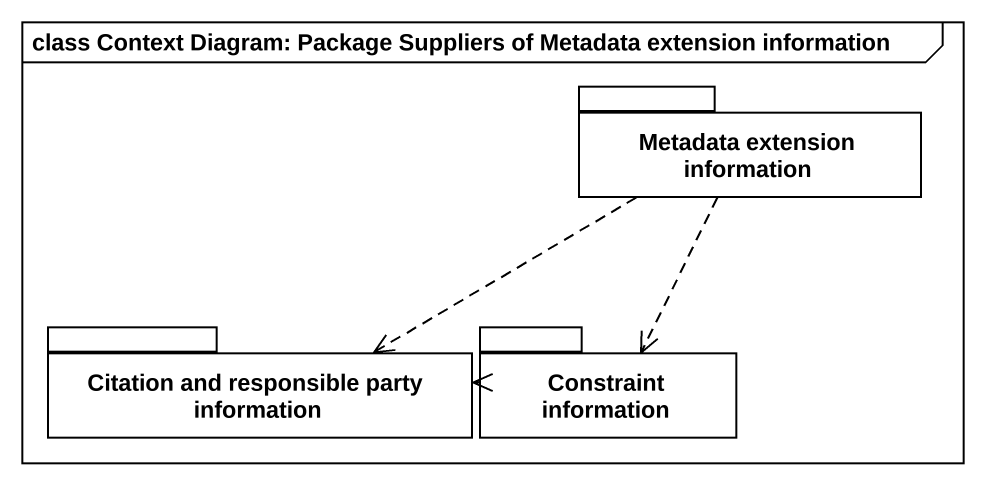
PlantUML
@startuml
mainframe class Context Diagram: Package Suppliers of Metadata extension information
package "Metadata extension information" as Metadata_extension #FFFFFF {
}
package "Citation and responsible party information" as Citation_and_responsible #FFFFFF {
}
package "Constraint information" as Constraint_information #FFFFFF {
}
Metadata_extension .left.> Citation_and_responsible
Metadata_extension ..> Constraint_information
Constraint_information .left.> Citation_and_responsible
@enduml
